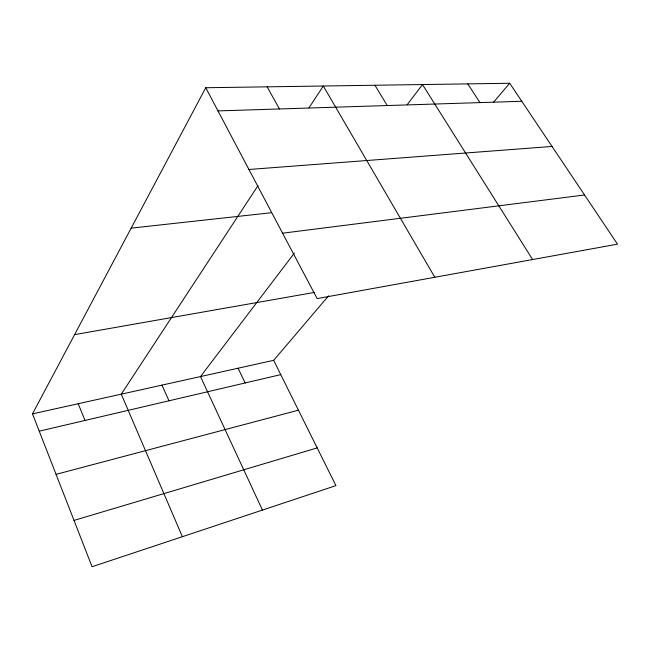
<?xml version="1.0" encoding="UTF-8"?>
<svg xmlns="http://www.w3.org/2000/svg" width="650" height="650" viewBox="0 0 650 650"><rect width="100%" height="100%" fill="white"/><g stroke="black" fill="none" stroke-linecap="round" stroke-linejoin="round"><path stroke-width="0.97" d="M328.608 295.831L273.658 360.327L335.944 485.623L92.064 566.735L32.5 413.871L205.749 87.742L509.706 83.265L617.5 244.164L317.135 298.594L205.749 87.742M258.058 185.518L121.274 394.16L182.374 536.697M308.977 107.859L323.302 86.011L434.809 277.274M294.352 253.11L200.493 376.569L262.429 510.071M407.152 104.739L422.5 84.549L532.618 259.545M493.407 102.383L509.706 83.265M74.019 520.414L317.192 447.899M56.062 474.346L298.439 410.183M39.244 431.169L280.767 374.627M32.5 413.871L273.658 360.327M74.587 334.636L314.665 292.386M282.588 233.196L584.553 194.984M131.162 228.142L271.586 212.696M248.934 169.479L552.037 146.445M217.986 110.914L521.771 101.278M467.789 83.882L479.96 102.603M374.912 85.248L387.238 105.544M267.126 86.84L279.443 108.964M238.062 368.233L245.148 382.964M161.972 385.125L168.976 400.798M78.187 403.723L85.036 420.452"/></g></svg>
